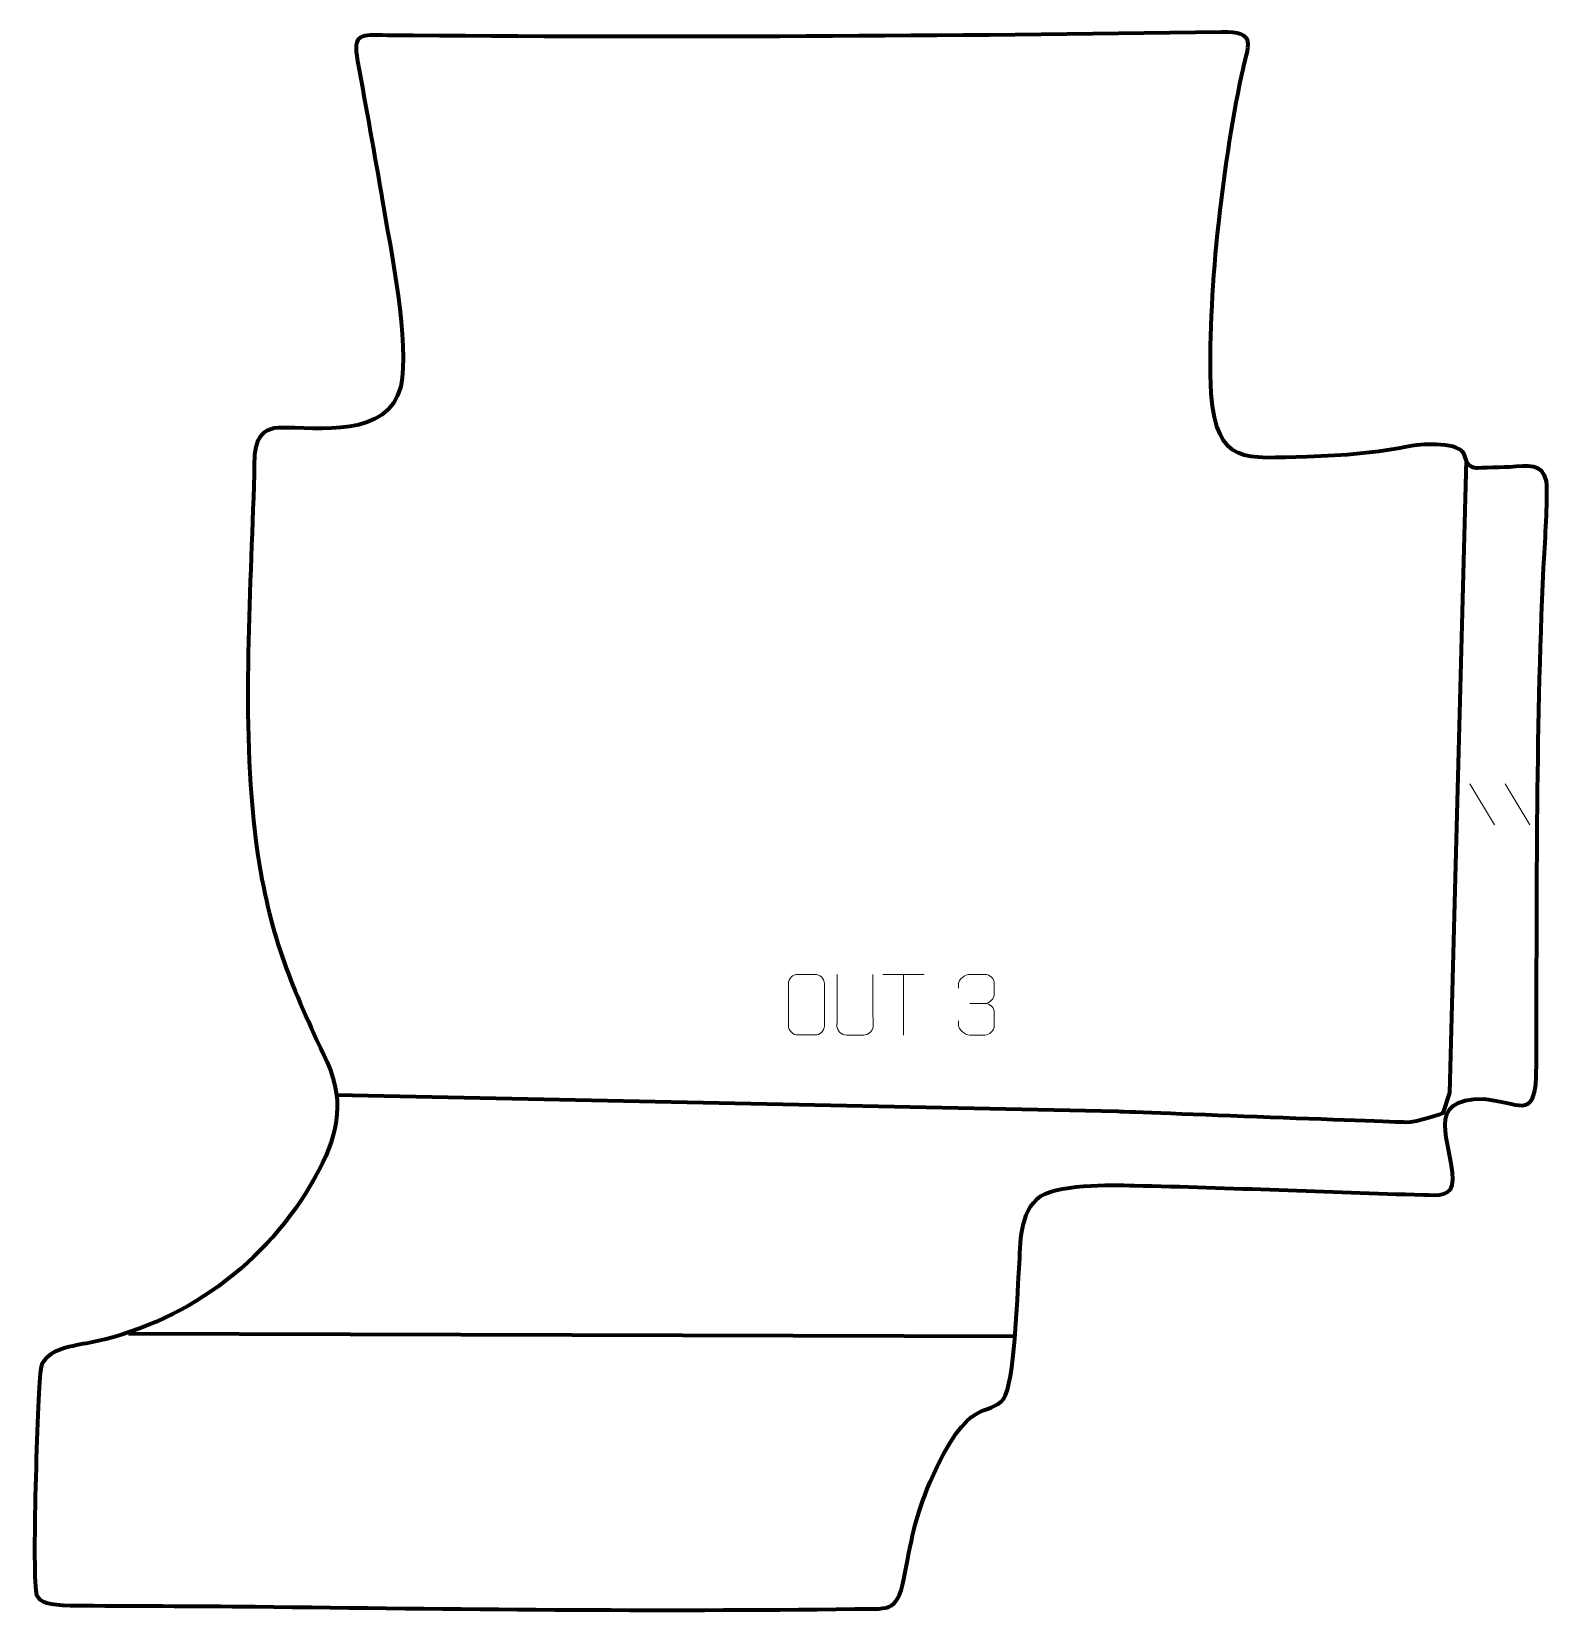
# Model space of a CAD drawing. Header units: millimetres. Extents: x -655 to -31, y 10 to 661.
import ezdxf

# ---------------------------------------------------------------- set-up
doc = ezdxf.new("R2010")
doc.units = ezdxf.units.MM
doc.header["$MEASUREMENT"] = 0
doc.layers.add('layer 2', color=7, linetype='Continuous')
doc.layers.add('layer 3', color=7, linetype='Continuous')

msp = doc.modelspace()

# ---------------------------------------------------------------- linework, layer by layer
at = {"layer": 'layer 2', "color": 142, "lineweight": 158}
msp.add_open_spline([(-64.4079, 484.9181), (-64.4079, 484.9181), (-71.3039, 224.4417), (-71.3039, 224.4417), (-71.3039, 224.4417), (-71.3039, 224.4417), (-74.0096, 216.0344), (-74.0096, 216.0344), (-74.0096, 216.0344), (-74.0096, 216.0344), (-84.419, 212.1692), (-89.4448, 212.2836), (-89.4448, 212.2836), (-94.4706, 212.398), (-208.0408, 216.7035), (-208.0408, 216.7035), (-208.0408, 216.7035), (-208.0408, 216.7035), (-529.7617, 223.451), (-529.7617, 223.451)], degree=3, knots=[0, 0, 0, 0, 0.16666667, 0.16666667, 0.16666667, 0.16666667, 0.33333333, 0.33333333, 0.33333333, 0.33333333, 0.5, 0.5, 0.5, 0.5, 0.66666667, 0.66666667, 0.66666667, 0.66666667, 1, 1, 1, 1], dxfattribs=at)
msp.add_open_spline([(-615.4368, 125.2769), (-615.4368, 125.2769), (-250.2703, 124.1708), (-250.2703, 124.1708)], degree=3, dxfattribs=at)
at = {"layer": 'layer 3', "color": 242, "lineweight": 158}
msp.add_open_spline([(-521.1002, 649.2978), (-523.2604, 660.9725), (-519.9023, 660.0169), (-508.7858, 659.9175), (-508.7858, 659.9175), (-394.6702, 658.8967), (-277.3597, 659.5497), (-165.3893, 661.2274), (-165.3893, 661.2274), (-150.1505, 661.4557), (-154.0214, 656.5015), (-156.8647, 643.6668), (-156.8647, 643.6668), (-165.0136, 604.1218), (-171.0215, 552.6844), (-169.4672, 512.4188), (-169.4672, 512.4188), (-166.8346, 482.6217), (-155.7577, 485.7734), (-129.8642, 486.3922), (-129.8642, 486.3922), (-114.1535, 486.8539), (-102.223, 487.9151), (-86.7475, 490.8571), (-86.7475, 490.8571), (-82.2734, 491.7076), (-66.6065, 492.5987), (-65.1222, 486.9891), (-65.1222, 486.9891), (-64.1769, 483.4165), (-62.6629, 481.9647), (-60.3447, 481.7528), (-60.3447, 481.7528), (-59.8135, 481.7042), (-46.6653, 482.0787), (-46.4579, 482.1007), (-46.4579, 482.1007), (-39.257, 482.8634), (-32.6014, 483.6438), (-31.3723, 476.3636), (-31.3723, 476.3636), (-31.3723, 476.3636), (-31.2102, 474.5874), (-31.2102, 474.5874), (-31.2102, 474.5874), (-30.9494, 464.2685), (-31.9797, 451.0823), (-32.4838, 440.5585), (-32.4838, 440.5585), (-35.7824, 371.702), (-35.1759, 300.1078), (-35.4987, 231.0448), (-35.4987, 231.0448), (-36.4611, 213.1292), (-42.7494, 220.6314), (-56.9629, 221.9072), (-56.9629, 221.9072), (-82.5002, 222.5084), (-70.0774, 203.865), (-69.8988, 188.754), (-69.8988, 188.754), (-69.813, 181.4852), (-76.004, 182.3001), (-81.9495, 182.448), (-81.9495, 182.448), (-121.6834, 183.5365), (-161.4192, 185.3993), (-201.1815, 186.2894), (-201.1815, 186.2894), (-210.7422, 186.496), (-233.9136, 187.2), (-241.2964, 180.6931), (-241.2964, 180.6931), (-249.1196, 172.9272), (-247.7237, 160.8649), (-248.6376, 150.29), (-248.6376, 150.29), (-249.2865, 140.8354), (-250.4846, 104.4497), (-254.9326, 98.5851), (-254.9326, 98.5851), (-261.2295, 90.2825), (-269.1326, 101.0406), (-285.2481, 64.2252), (-285.2481, 64.2252), (-291.7913, 48.53), (-292.8957, 40.3285), (-296.0288, 24.1014), (-296.0288, 24.1014), (-298.7362, 10.0788), (-303.2275, 12.109), (-316.2798, 11.9273), (-316.2798, 11.9273), (-398.6136, 10.7826), (-480.9521, 11.8426), (-563.2807, 12.8773), (-563.2807, 12.8773), (-588.6711, 13.167), (-614.0552, 13.0919), (-639.4291, 13.3319), (-639.4291, 13.3319), (-648.1464, 13.5434), (-651.888, 14.6359), (-653.3802, 17.5826), (-653.3802, 17.5826), (-655.3719, 24.4515), (-652.9446, 98.9018), (-651.7661, 110.0299), (-651.7661, 110.0299), (-650.8585, 118.5984), (-639.5292, 119.9867), (-632.7631, 121.2756), (-632.7631, 121.2756), (-592.9325, 128.8637), (-558.313, 154.2482), (-538.678, 189.5399), (-538.678, 189.5399), (-529.7045, 205.6676), (-525.9087, 219.3867), (-533.6185, 237.0507), (-533.6185, 237.0507), (-548.7626, 269.3333), (-556.223, 286.1316), (-562.233, 322.1407), (-562.233, 322.1407), (-569.5161, 373.4238), (-565.0885, 427.5701), (-563.7495, 479.3133), (-563.7495, 479.3133), (-563.6057, 487.6864), (-564.327, 497.6477), (-553.6103, 498.3384), (-553.6103, 498.3384), (-537.0117, 498.5409), (-508.6672, 493.9208), (-503.3308, 515.3404), (-503.3308, 515.3404), (-499.4381, 532.7437), (-507.5667, 572.2955), (-510.7993, 591.4482), (-510.7993, 591.4482), (-514.0593, 610.7619), (-517.5443, 630.0367), (-521.1002, 649.2978)], degree=3, knots=[0, 0, 0, 0, 0.02702703, 0.02702703, 0.02702703, 0.02702703, 0.05405405, 0.05405405, 0.05405405, 0.05405405, 0.08108108, 0.08108108, 0.08108108, 0.08108108, 0.10810811, 0.10810811, 0.10810811, 0.10810811, 0.13513514, 0.13513514, 0.13513514, 0.13513514, 0.16216216, 0.16216216, 0.16216216, 0.16216216, 0.18918919, 0.18918919, 0.18918919, 0.18918919, 0.21621622, 0.21621622, 0.21621622, 0.21621622, 0.24324324, 0.24324324, 0.24324324, 0.24324324, 0.27027027, 0.27027027, 0.27027027, 0.27027027, 0.2972973, 0.2972973, 0.2972973, 0.2972973, 0.32432432, 0.32432432, 0.32432432, 0.32432432, 0.35135135, 0.35135135, 0.35135135, 0.35135135, 0.37837838, 0.37837838, 0.37837838, 0.37837838, 0.40540541, 0.40540541, 0.40540541, 0.40540541, 0.43243243, 0.43243243, 0.43243243, 0.43243243, 0.45945946, 0.45945946, 0.45945946, 0.45945946, 0.48648649, 0.48648649, 0.48648649, 0.48648649, 0.51351351, 0.51351351, 0.51351351, 0.51351351, 0.54054054, 0.54054054, 0.54054054, 0.54054054, 0.56756757, 0.56756757, 0.56756757, 0.56756757, 0.59459459, 0.59459459, 0.59459459, 0.59459459, 0.62162162, 0.62162162, 0.62162162, 0.62162162, 0.64864865, 0.64864865, 0.64864865, 0.64864865, 0.67567568, 0.67567568, 0.67567568, 0.67567568, 0.7027027, 0.7027027, 0.7027027, 0.7027027, 0.72972973, 0.72972973, 0.72972973, 0.72972973, 0.75675676, 0.75675676, 0.75675676, 0.75675676, 0.78378378, 0.78378378, 0.78378378, 0.78378378, 0.81081081, 0.81081081, 0.81081081, 0.81081081, 0.83783784, 0.83783784, 0.83783784, 0.83783784, 0.86486486, 0.86486486, 0.86486486, 0.86486486, 0.89189189, 0.89189189, 0.89189189, 0.89189189, 0.91891892, 0.91891892, 0.91891892, 0.91891892, 0.94594595, 0.94594595, 0.94594595, 0.94594595, 1, 1, 1, 1], dxfattribs=at)
at = {"layer": 'layer 3', "color": 250, "lineweight": 9}
for points in [[(-62.8596, 351.7124), (-62.8596, 351.7124), (-52.7103, 334.8486), (-52.7103, 334.8486)], [(-48.3059, 351.7124), (-48.3059, 351.7124), (-38.1567, 334.8486), (-38.1567, 334.8486)], [(-304.6667, 273.1839), (-304.6667, 273.1839), (-287.6795, 273.1839), (-287.6795, 273.1839)], [(-296.1729, 248.2539), (-296.1729, 248.2539), (-296.1729, 273.2074), (-296.1729, 273.2074)], [(-268.828, 261.2779), (-268.828, 261.2779), (-262.6316, 261.2779), (-262.6316, 261.2779)]]:
    msp.add_open_spline(points, degree=3, dxfattribs=at)
for points, knots in [([(-339.6927, 273.2071), (-337.367, 273.2071), (-335.0409, 273.2071), (-332.7148, 273.2071), (-332.7148, 273.2071), (-330.7682, 273.2427), (-328.7768, 271.7511), (-328.7501, 269.3135), (-328.7501, 269.3135), (-328.7505, 263.5666), (-328.7505, 257.8193), (-328.7501, 252.0716), (-328.7501, 252.0716), (-328.8899, 249.7482), (-330.5671, 248.2686), (-332.7148, 248.2578), (-332.7148, 248.2578), (-335.0467, 248.2582), (-337.3786, 248.2582), (-339.7101, 248.2578), (-339.7101, 248.2578), (-341.6351, 248.1524), (-343.6072, 250.0369), (-343.596, 252.0542), (-343.596, 252.0542), (-343.5957, 257.8243), (-343.5957, 263.594), (-343.596, 269.3633), (-343.596, 269.3633), (-343.5918, 271.5014), (-341.8451, 273.2206), (-339.6927, 273.2071)], [0, 0, 0, 0, 0.11111111, 0.11111111, 0.11111111, 0.11111111, 0.22222222, 0.22222222, 0.22222222, 0.22222222, 0.33333333, 0.33333333, 0.33333333, 0.33333333, 0.44444444, 0.44444444, 0.44444444, 0.44444444, 0.55555556, 0.55555556, 0.55555556, 0.55555556, 0.66666667, 0.66666667, 0.66666667, 0.66666667, 0.77777778, 0.77777778, 0.77777778, 0.77777778, 1, 1, 1, 1]), ([(-308.8459, 273.2116), (-308.8463, 267.6721), (-308.7505, 257.4703), (-308.7501, 251.9299), (-308.7501, 251.9299), (-308.8899, 249.6904), (-310.5671, 248.2642), (-312.7148, 248.2537), (-312.7148, 248.2537), (-315.0467, 248.2541), (-317.3786, 248.2541), (-319.7101, 248.2537), (-319.7101, 248.2537), (-321.6351, 248.1522), (-323.6072, 249.9687), (-323.596, 251.9132), (-323.596, 251.9132), (-323.5957, 257.4751), (-323.5003, 267.6505), (-323.5007, 273.2116)], [0, 0, 0, 0, 0.16666667, 0.16666667, 0.16666667, 0.16666667, 0.33333333, 0.33333333, 0.33333333, 0.33333333, 0.5, 0.5, 0.5, 0.5, 0.66666667, 0.66666667, 0.66666667, 0.66666667, 1, 1, 1, 1]), ([(-273.5377, 267.5231), (-273.5377, 267.5231), (-273.5377, 269.3803), (-273.5377, 269.3803), (-273.5377, 269.3803), (-273.552, 271.1222), (-270.8875, 273.2403), (-268.8284, 273.2176), (-268.8284, 273.2176), (-266.7643, 273.2176), (-264.7003, 273.2176), (-262.6366, 273.2176), (-262.6366, 273.2176), (-260.4421, 273.2264), (-258.8438, 271.3796), (-258.7994, 269.4675), (-258.7994, 269.4675), (-258.7998, 268.0324), (-258.7998, 266.5973), (-258.7994, 265.1618), (-258.7994, 265.1618), (-258.848, 263.5083), (-260.4506, 261.2783), (-262.6489, 261.2883), (-262.6489, 261.2883), (-260.4452, 261.2771), (-258.8372, 259.4739), (-258.7832, 257.4144), (-258.7832, 257.4144), (-258.7836, 255.6297), (-258.7836, 253.845), (-258.7832, 252.0599), (-258.7832, 252.0599), (-258.7731, 249.9985), (-260.828, 248.2354), (-262.6489, 248.2435), (-262.6489, 248.2435), (-264.7142, 248.2438), (-266.7794, 248.2438), (-268.845, 248.2435), (-268.845, 248.2435), (-271.0136, 248.255), (-273.5446, 250.6552), (-273.5632, 252.117), (-273.5632, 252.117), (-273.5632, 252.117), (-273.5632, 254.0256), (-273.5632, 254.0256)], [0, 0, 0, 0, 0.07692308, 0.07692308, 0.07692308, 0.07692308, 0.15384615, 0.15384615, 0.15384615, 0.15384615, 0.23076923, 0.23076923, 0.23076923, 0.23076923, 0.30769231, 0.30769231, 0.30769231, 0.30769231, 0.38461538, 0.38461538, 0.38461538, 0.38461538, 0.46153846, 0.46153846, 0.46153846, 0.46153846, 0.53846154, 0.53846154, 0.53846154, 0.53846154, 0.61538462, 0.61538462, 0.61538462, 0.61538462, 0.69230769, 0.69230769, 0.69230769, 0.69230769, 0.76923077, 0.76923077, 0.76923077, 0.76923077, 0.84615385, 0.84615385, 0.84615385, 0.84615385, 1, 1, 1, 1])]:
    msp.add_open_spline(points, degree=3, knots=knots, dxfattribs=at)

doc.saveas('drawing.dxf')
